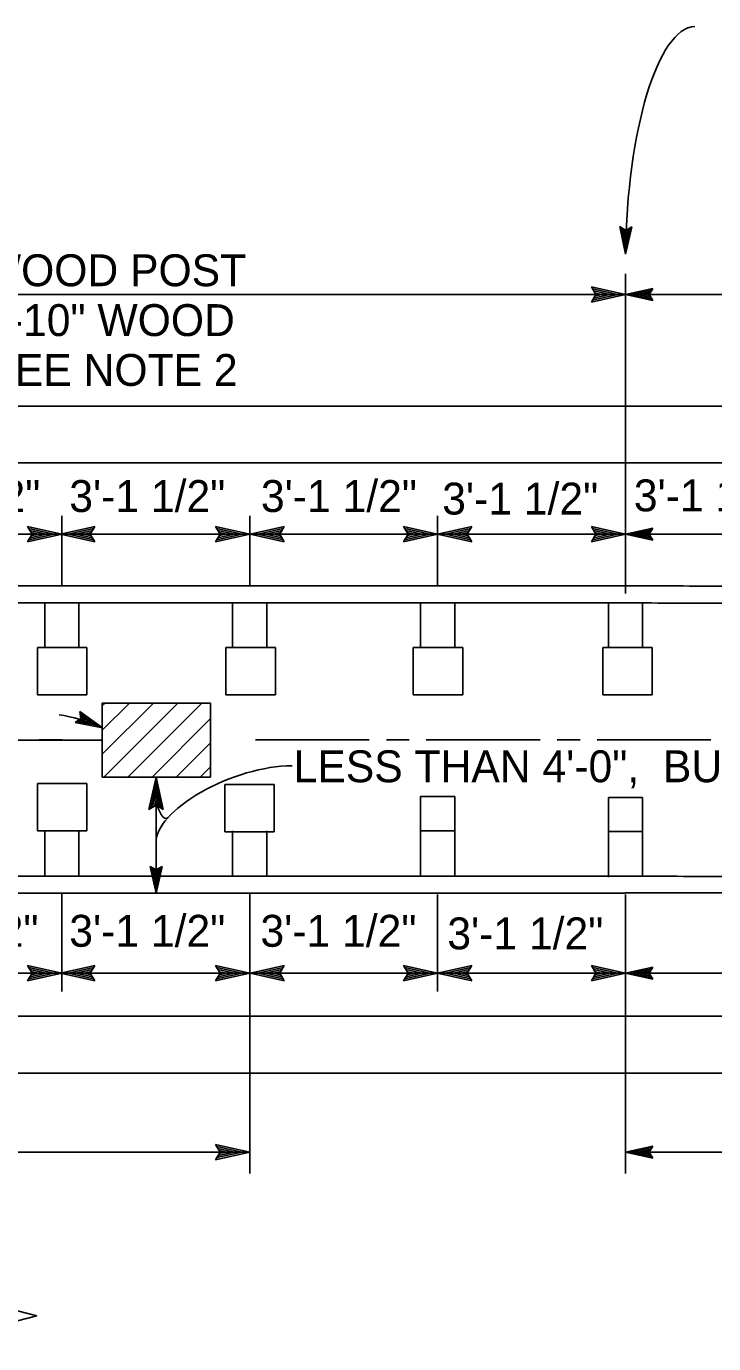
# Model space of a CAD drawing. Extents: x -894 to 866, y -476 to 714.
# Drawn here: x 32.2 to 183.1, y 141.9 to 431.1 of the extents above; entities that cross this region are included whole.
import ezdxf

# ---------------------------------------------------------------- set-up
doc = ezdxf.new("R2010")
doc.units = 0
for name, color, linetype in [('56 Stage 3 Anno', 7, 'Continuous'), ('57 Undefined', 7, 'Continuous'), ('60 Nongeo Data', 7, 'Continuous')]:
    doc.layers.add(name, color=color, linetype=linetype)

msp = doc.modelspace()

# ---------------------------------------------------------------- linework, layer by layer
at = {"layer": '56 Stage 3 Anno'}
for p, q in [((163.72, 381.09), (162.46, 387.11)), ((162.46, 387.11), (162.46, 387.11)), ((162.46, 387.11), (163.78, 386.29)), ((163.73, 382.48), (162.82, 386.87)), ((163.75, 383.85), (163.16, 386.69)), ((163.77, 385.23), (163.52, 386.45)), ((165.13, 387.07), (163.72, 381.09)), ((164.77, 386.86), (163.74, 382.47)), ((164.41, 386.63), (163.75, 383.85)), ((164.06, 386.46), (163.77, 385.23)), ((163.78, 386.29), (165.13, 387.07)), ((165.13, 387.07), (165.13, 387.07)), ((163.72, 381.09), (163.72, 381.09)), ((163.72, 308.26), (163.72, 376.77)), ((163.72, 372.2), (156.22, 373.87)), ((156.22, 373.87), (156.22, 373.87)), ((156.22, 373.87), (157.22, 372.2)), ((161.98, 372.21), (156.51, 373.42)), ((163.72, 372.2), (169.72, 373.53)), ((165.11, 372.21), (169.49, 373.17)), ((169.72, 373.53), (168.92, 372.2)), ((169.72, 373.53), (169.72, 373.53)), ((-84, 372.2), (163.72, 372.2)), ((157.22, 372.2), (156.22, 370.53)), ((156.22, 370.53), (163.72, 372.2)), ((156.22, 370.53), (156.22, 370.53)), ((156.49, 370.97), (162, 372.2)), ((160.27, 372.2), (156.74, 372.98)), ((156.78, 371.42), (160.27, 372.2)), ((157, 371.86), (158.54, 372.2)), ((158.54, 372.2), (157.03, 372.53)), ((163.72, 372.2), (163.72, 372.2)), ((163.72, 372.2), (500.17, 372.2)), ((169.72, 370.86), (163.72, 372.2)), ((163.72, 372.2), (163.72, 372.2)), ((169.5, 371.22), (165.1, 372.2)), ((166.48, 372.2), (169.31, 372.83)), ((169.27, 371.58), (166.48, 372.2)), ((167.86, 372.2), (169.07, 372.47)), ((169.09, 371.93), (167.86, 372.2)), ((168.92, 372.2), (169.72, 370.86)), ((169.72, 370.86), (169.72, 370.86)), ((163.72, 306.57), (163.72, 359.9)), ((39.97, 319.6), (32.47, 321.27)), ((32.47, 321.27), (32.47, 321.27)), ((32.47, 321.27), (33.47, 319.6)), ((39.7, 319.6), (47.2, 321.27)), ((39.97, 308.09), (39.97, 323.65)), ((47.2, 321.27), (46.2, 319.6)), ((47.2, 321.27), (47.2, 321.27)), ((74.72, 319.6), (73.72, 321.28)), ((73.72, 321.28), (73.72, 321.28)), ((73.72, 321.28), (81.22, 319.6)), ((81.22, 308.22), (81.22, 323.65)), ((81.3, 319.6), (88.8, 321.27)), ((88.8, 321.27), (87.8, 319.6)), ((88.8, 321.27), (88.8, 321.27)), ((115.97, 319.6), (114.97, 321.28)), ((114.97, 321.28), (114.97, 321.28)), ((114.97, 321.28), (122.47, 319.6)), ((122.47, 308.26), (122.47, 323.65)), ((122.47, 319.6), (129.97, 321.27)), ((129.97, 321.27), (128.97, 319.6)), ((129.97, 321.27), (129.97, 321.27)), ((157.22, 319.6), (156.22, 321.28)), ((156.22, 321.28), (156.22, 321.28)), ((156.22, 321.28), (163.72, 319.6)), ((39.97, 319.6), (-1.39, 319.6)), ((33.47, 319.6), (32.47, 317.93)), ((32.47, 317.93), (39.97, 319.6)), ((32.74, 318.37), (38.25, 319.6)), ((38.23, 319.61), (32.76, 320.82)), ((36.52, 319.6), (32.99, 320.38)), ((33.03, 318.82), (36.52, 319.6)), ((33.25, 319.26), (34.79, 319.6)), ((34.79, 319.6), (33.28, 319.94)), ((39.7, 319.6), (81.22, 319.6)), ((47.2, 317.93), (39.7, 319.6)), ((39.7, 319.6), (39.7, 319.6)), ((39.97, 319.6), (39.97, 319.6)), ((46.93, 318.37), (41.43, 319.6)), ((41.44, 319.61), (46.91, 320.82)), ((43.15, 319.6), (46.69, 320.38)), ((46.64, 318.82), (43.15, 319.6)), ((44.88, 319.6), (46.39, 319.94)), ((46.42, 319.26), (44.88, 319.6)), ((46.2, 319.6), (47.2, 317.93)), ((81.22, 319.6), (73.72, 317.94)), ((73.72, 317.94), (74.72, 319.6)), ((73.99, 320.84), (79.5, 319.61)), ((79.48, 319.6), (74.01, 318.39)), ((77.77, 319.61), (74.24, 318.83)), ((74.28, 320.39), (77.77, 319.61)), ((74.5, 319.95), (76.04, 319.61)), ((76.04, 319.61), (74.53, 319.27)), ((81.22, 319.6), (81.22, 319.6)), ((81.3, 319.6), (122.47, 319.6)), ((88.8, 317.93), (81.3, 319.6)), ((81.3, 319.6), (81.3, 319.6)), ((88.53, 318.37), (83.02, 319.6)), ((83.04, 319.61), (88.5, 320.82)), ((84.75, 319.6), (88.28, 320.38)), ((88.23, 318.82), (84.75, 319.6)), ((86.48, 319.6), (87.99, 319.94)), ((88.01, 319.26), (86.48, 319.6)), ((87.8, 319.6), (88.8, 317.93)), ((122.47, 319.6), (114.97, 317.94)), ((114.97, 317.94), (115.97, 319.6)), ((115.24, 320.84), (120.75, 319.61)), ((120.73, 319.6), (115.26, 318.39)), ((119.02, 319.61), (115.49, 318.83)), ((115.53, 320.39), (119.02, 319.61)), ((115.75, 319.95), (117.29, 319.61)), ((117.29, 319.61), (115.78, 319.27)), ((122.47, 319.6), (163.72, 319.6)), ((122.47, 319.6), (122.47, 319.6)), ((129.97, 317.93), (122.47, 319.6)), ((122.47, 319.6), (122.47, 319.6)), ((129.7, 318.37), (124.19, 319.6)), ((124.21, 319.61), (129.68, 320.82)), ((125.92, 319.6), (129.45, 320.38)), ((129.41, 318.82), (125.92, 319.6)), ((127.65, 319.6), (129.16, 319.94)), ((129.19, 319.26), (127.65, 319.6)), ((128.97, 319.6), (129.97, 317.93)), ((163.72, 319.6), (156.22, 317.94)), ((156.22, 317.94), (157.22, 319.6)), ((156.49, 320.84), (162, 319.61)), ((161.98, 319.6), (156.51, 318.39)), ((160.27, 319.61), (156.74, 318.83)), ((156.78, 320.39), (160.27, 319.61)), ((157, 319.95), (158.54, 319.61)), ((158.54, 319.61), (157.03, 319.27)), ((163.72, 319.6), (169.72, 320.93)), ((163.72, 319.6), (163.72, 319.6)), ((163.72, 319.6), (205.17, 319.6)), ((169.72, 318.27), (163.72, 319.6)), ((163.72, 319.6), (163.72, 319.6)), ((169.5, 318.62), (165.1, 319.6)), ((165.11, 319.61), (169.49, 320.58)), ((166.48, 319.6), (169.31, 320.23)), ((169.27, 318.98), (166.48, 319.6)), ((167.86, 319.6), (169.07, 319.87)), ((169.09, 319.33), (167.86, 319.6)), ((169.72, 320.93), (168.92, 319.6)), ((168.92, 319.6), (169.72, 318.27)), ((169.72, 320.93), (169.72, 320.93)), ((169.72, 318.27), (169.72, 318.27)), ((32.47, 317.93), (32.47, 317.93)), ((47.2, 317.93), (47.2, 317.93)), ((73.72, 317.94), (73.72, 317.94)), ((88.8, 317.93), (88.8, 317.93)), ((114.97, 317.94), (114.97, 317.94)), ((129.97, 317.93), (129.97, 317.93)), ((156.22, 317.94), (156.22, 317.94)), ((44.15, 279.15), (43.94, 280.69)), ((43.94, 280.69), (43.94, 280.69)), ((43.94, 280.69), (48.93, 277.1)), ((42.89, 278.24), (44.15, 279.15)), ((48.93, 277.1), (42.89, 278.24)), ((42.89, 278.24), (42.89, 278.24)), ((47.65, 277.64), (43.25, 278.48)), ((46.39, 278.19), (43.55, 278.73)), ((45.12, 278.73), (43.9, 278.96)), ((44, 280.28), (47.66, 277.64)), ((44.07, 279.86), (46.39, 278.19)), ((44.1, 279.47), (45.12, 278.73)), ((48.93, 277.1), (48.93, 277.1)), ((-51.55, 274.39), (48.86, 274.39)), ((59.07, 259.18), (60.65, 266.27)), ((60.65, 266.27), (60.65, 240.76)), ((60.65, 266.27), (60.65, 266.27)), ((60.65, 266.27), (62.22, 259.18)), ((90.55, 268.77), (90.42, 268.77)), ((59.49, 259.44), (60.65, 264.64)), ((60.65, 264.62), (61.8, 259.46)), ((59.91, 259.71), (60.65, 263)), ((60.32, 259.92), (60.65, 261.37)), ((60.65, 263), (61.39, 259.67)), ((60.65, 261.37), (60.96, 259.94)), ((60.65, 260.13), (59.07, 259.18)), ((59.07, 259.18), (59.07, 259.18)), ((62.22, 259.18), (60.65, 260.13)), ((62.22, 259.18), (62.22, 259.18)), ((60.65, 240.76), (59.34, 246.67)), ((59.34, 246.67), (59.34, 246.67)), ((59.34, 246.67), (60.65, 245.88)), ((60.65, 242.13), (59.69, 246.44)), ((60.65, 243.48), (60.04, 246.26)), ((60.65, 244.84), (60.39, 246.03)), ((60.65, 245.88), (61.97, 246.67)), ((61.97, 246.67), (60.65, 240.76)), ((61.62, 246.45), (60.65, 242.12)), ((61.26, 246.22), (60.65, 243.48)), ((60.92, 246.05), (60.65, 244.84)), ((61.97, 246.67), (61.97, 246.67)), ((39.97, 240.7), (39.97, 219.18)), ((60.65, 240.76), (60.65, 240.76)), ((81.22, 240.56), (81.22, 179.27)), ((122.47, 240.52), (122.47, 219.18)), ((163.72, 240.48), (163.72, 179.27)), ((39.97, 223.22), (-1.39, 223.22)), ((33.47, 223.22), (32.47, 224.9)), ((32.47, 224.9), (32.47, 224.9)), ((32.47, 224.9), (39.97, 223.22)), ((39.97, 223.22), (32.47, 221.56)), ((32.47, 221.56), (33.47, 223.22)), ((32.74, 224.45), (38.25, 223.22)), ((38.23, 223.22), (32.76, 222.01)), ((36.52, 223.23), (32.99, 222.44)), ((33.03, 224), (36.52, 223.23)), ((33.25, 223.57), (34.79, 223.23)), ((34.79, 223.23), (33.28, 222.89)), ((47.2, 224.9), (39.7, 223.22)), ((39.7, 223.22), (81.22, 223.22)), ((39.7, 223.22), (39.7, 223.22)), ((39.7, 223.22), (47.2, 221.56)), ((39.97, 223.22), (39.97, 223.22)), ((46.93, 224.45), (41.43, 223.22)), ((41.44, 223.22), (46.91, 222.01)), ((46.64, 224), (43.15, 223.23)), ((43.15, 223.23), (46.69, 222.44)), ((46.42, 223.57), (44.88, 223.23)), ((44.88, 223.23), (46.39, 222.89)), ((46.2, 223.22), (47.2, 224.9)), ((47.2, 221.56), (46.2, 223.22)), ((47.2, 224.9), (47.2, 224.9)), ((81.22, 223.22), (73.72, 224.89)), ((73.72, 224.89), (73.72, 224.89)), ((73.72, 224.89), (74.72, 223.22)), ((74.72, 223.22), (73.72, 221.55)), ((73.72, 221.55), (81.22, 223.22)), ((73.99, 221.99), (79.5, 223.22)), ((79.48, 223.23), (74.01, 224.44)), ((77.77, 223.22), (74.24, 224)), ((74.28, 222.44), (77.77, 223.22)), ((74.5, 222.88), (76.04, 223.22)), ((76.04, 223.22), (74.53, 223.55)), ((81.22, 223.22), (81.22, 223.22)), ((88.8, 224.9), (81.3, 223.22)), ((81.3, 223.22), (122.47, 223.22)), ((81.3, 223.22), (81.3, 223.22)), ((81.3, 223.22), (88.8, 221.56)), ((88.53, 224.45), (83.02, 223.22)), ((83.04, 223.22), (88.5, 222.01)), ((88.23, 224), (84.75, 223.23)), ((84.75, 223.23), (88.28, 222.44)), ((88.01, 223.57), (86.48, 223.23)), ((86.48, 223.23), (87.99, 222.89)), ((87.8, 223.22), (88.8, 224.9)), ((88.8, 221.56), (87.8, 223.22)), ((88.8, 224.9), (88.8, 224.9)), ((122.47, 223.22), (114.97, 224.89)), ((114.97, 224.89), (114.97, 224.89)), ((114.97, 224.89), (115.97, 223.22)), ((115.97, 223.22), (114.97, 221.55)), ((114.97, 221.55), (122.47, 223.22)), ((115.24, 221.99), (120.75, 223.22)), ((120.73, 223.23), (115.26, 224.44)), ((119.02, 223.22), (115.49, 224)), ((115.53, 222.44), (119.02, 223.22)), ((115.75, 222.88), (117.29, 223.22)), ((117.29, 223.22), (115.78, 223.55)), ((129.97, 224.9), (122.47, 223.22)), ((122.47, 223.22), (122.47, 223.22)), ((122.47, 223.22), (122.47, 223.22)), ((122.47, 223.22), (129.97, 221.56)), ((122.47, 223.22), (163.72, 223.22)), ((129.7, 224.45), (124.19, 223.22)), ((124.21, 223.22), (129.68, 222.01)), ((129.41, 224), (125.92, 223.23)), ((125.92, 223.23), (129.45, 222.44)), ((129.19, 223.57), (127.65, 223.23)), ((127.65, 223.23), (129.16, 222.89)), ((128.97, 223.22), (129.97, 224.9)), ((129.97, 221.56), (128.97, 223.22)), ((129.97, 224.9), (129.97, 224.9)), ((163.72, 223.22), (156.22, 224.89)), ((156.22, 224.89), (156.22, 224.89)), ((156.22, 224.89), (157.22, 223.22)), ((157.22, 223.22), (156.22, 221.55)), ((156.22, 221.55), (163.72, 223.22)), ((156.49, 221.99), (162, 223.22)), ((161.98, 223.23), (156.51, 224.44)), ((160.27, 223.22), (156.74, 224)), ((156.78, 222.44), (160.27, 223.22)), ((157, 222.88), (158.54, 223.22)), ((158.54, 223.22), (157.03, 223.55)), ((163.72, 223.22), (169.72, 224.55)), ((163.72, 223.22), (163.72, 223.22)), ((163.72, 223.22), (246.5, 223.22)), ((169.72, 221.88), (163.72, 223.22)), ((163.72, 223.22), (163.72, 223.22)), ((169.5, 222.24), (165.1, 223.22)), ((165.11, 223.23), (169.49, 224.19)), ((166.48, 223.22), (169.31, 223.85)), ((169.27, 222.6), (166.48, 223.22)), ((167.86, 223.22), (169.07, 223.49)), ((169.09, 222.95), (167.86, 223.22)), ((169.72, 224.55), (168.92, 223.22)), ((168.92, 223.22), (169.72, 221.88)), ((169.72, 224.55), (169.72, 224.55)), ((32.47, 221.56), (32.47, 221.56)), ((47.2, 221.56), (47.2, 221.56)), ((73.72, 221.55), (73.72, 221.55)), ((88.8, 221.56), (88.8, 221.56)), ((114.97, 221.55), (114.97, 221.55)), ((129.97, 221.56), (129.97, 221.56)), ((156.22, 221.55), (156.22, 221.55)), ((169.72, 221.88), (169.72, 221.88)), ((81.22, 183.96), (73.72, 185.62)), ((73.72, 185.62), (73.72, 185.62)), ((73.72, 185.62), (74.72, 183.96)), ((79.48, 183.97), (74.01, 185.17)), ((163.72, 183.96), (169.72, 185.29)), ((169.72, 185.29), (168.92, 183.96)), ((169.72, 185.29), (169.72, 185.29)), ((-166.5, 183.96), (81.22, 183.96)), ((74.72, 183.96), (73.72, 182.29)), ((73.72, 182.29), (81.22, 183.96)), ((73.72, 182.29), (73.72, 182.29)), ((73.99, 182.73), (79.5, 183.96)), ((77.77, 183.96), (74.24, 184.74)), ((74.28, 183.18), (77.77, 183.96)), ((74.5, 183.61), (76.04, 183.96)), ((76.04, 183.96), (74.53, 184.29)), ((81.22, 183.96), (81.22, 183.96)), ((163.72, 183.96), (500.17, 183.96)), ((169.72, 182.62), (163.72, 183.96)), ((163.72, 183.96), (163.72, 183.96)), ((169.5, 182.98), (165.1, 183.96)), ((165.11, 183.96), (169.49, 184.93)), ((166.48, 183.96), (169.31, 184.59)), ((169.27, 183.34), (166.48, 183.96)), ((167.86, 183.96), (169.07, 184.23)), ((169.09, 183.68), (167.86, 183.96)), ((168.92, 183.96), (169.72, 182.62)), ((169.72, 182.62), (169.72, 182.62))]:
    msp.add_line(p, q, dxfattribs=at)
for points in [[(39.99, 274.48), (34.99, 274.48)], [(107.47, 274.48), (82.47, 274.48)], [(116.22, 274.48), (111.22, 274.48)], [(144.97, 274.48), (119.97, 274.48)], [(153.72, 274.48), (148.72, 274.48)], [(182.47, 274.48), (157.47, 274.48)]]:
    msp.add_lwpolyline(points, dxfattribs=at)
for centre, major_axis, ratio, start_param, end_param in [((178.38, 381.65), (-0.81, -49.43), 0.296326, 3.160398, 4.728565), ((53.74, 258.77), (25.16, -18.47), 0.433332, 2.061993, 2.453747), ((80.11, 257.82), (-19.22, -7.29), 0.425427, 3.994716, 6.13846), ((62.25, 263.93), (-0.66, 6.72), 0.300944, 1.975611, 3.331269)]:
    msp.add_ellipse(centre, major_axis=major_axis, ratio=ratio, start_param=start_param, end_param=end_param, dxfattribs=at)
at = {"layer": '60 Nongeo Data'}
for p, q in [((-597.54, 347.73), (594.94, 347.73)), ((-597.54, 335.23), (594.94, 335.23)), ((26.22, 308.26), (163.72, 308.26)), ((26.22, 304.51), (163.72, 304.51)), ((36.22, 294.71), (36.22, 304.51)), ((43.72, 294.71), (43.72, 304.51)), ((77.47, 294.71), (77.47, 304.51)), ((84.97, 294.71), (84.97, 304.51)), ((118.72, 294.71), (118.72, 304.51)), ((126.22, 294.71), (126.22, 304.51)), ((159.97, 294.71), (159.97, 304.51)), ((167.47, 294.71), (167.47, 304.51)), ((45.49, 294.71), (34.62, 294.71)), ((34.62, 294.71), (34.62, 284.33)), ((45.49, 284.33), (45.49, 294.71)), ((86.85, 294.71), (75.98, 294.71)), ((75.98, 294.71), (75.98, 284.33)), ((86.85, 284.33), (86.85, 294.71)), ((127.97, 294.71), (117.1, 294.71)), ((117.1, 294.71), (117.1, 284.33)), ((127.97, 284.33), (127.97, 294.71)), ((169.57, 294.71), (158.7, 294.71)), ((158.7, 294.71), (158.7, 284.33)), ((169.57, 284.33), (169.57, 294.71)), ((34.62, 284.33), (45.49, 284.33)), ((75.98, 284.33), (86.85, 284.33)), ((117.1, 284.33), (127.97, 284.33)), ((158.7, 284.33), (169.57, 284.33)), ((72.61, 282.52), (48.86, 282.52)), ((48.86, 282.52), (48.86, 266.27)), ((72.61, 266.27), (72.61, 282.52)), ((48.86, 266.27), (72.61, 266.27)), ((45.49, 264.89), (34.62, 264.89)), ((34.62, 264.89), (34.62, 254.51)), ((45.49, 254.51), (45.49, 264.89)), ((86.61, 264.65), (75.74, 264.65)), ((75.74, 264.65), (75.74, 254.27)), ((86.61, 254.27), (86.61, 264.65)), ((118.72, 254.51), (118.72, 262.01)), ((118.72, 262.01), (126.22, 262.01)), ((126.22, 262.01), (126.22, 254.51)), ((159.97, 254.32), (159.97, 261.82)), ((159.97, 261.82), (167.47, 261.82)), ((167.47, 261.82), (167.47, 254.32)), ((34.62, 254.51), (45.49, 254.51)), ((36.22, 254.51), (36.22, 244.51)), ((43.72, 254.51), (43.72, 244.51)), ((77.47, 254.51), (77.47, 244.51)), ((84.97, 254.51), (84.97, 244.51)), ((118.72, 254.51), (118.72, 244.51)), ((126.22, 254.51), (118.72, 254.51)), ((126.22, 254.51), (126.22, 244.51)), ((75.74, 254.27), (86.61, 254.27)), ((167.47, 254.32), (159.97, 254.32)), ((159.97, 254.32), (159.97, 244.32)), ((167.47, 254.32), (167.47, 244.63)), ((26.22, 244.51), (163.72, 244.51)), ((26.22, 240.76), (163.72, 240.76)), ((-597.54, 213.79), (594.94, 213.79)), ((-597.54, 201.29), (594.94, 201.29)), ((34.51, 148.04), (10.6, 154.18)), ((10.61, 141.9), (34.51, 148.04))]:
    msp.add_line(p, q, dxfattribs=at)
for points in [[(48.86, 271.27), (60.11, 282.52)], [(48.86, 276.58), (54.8, 282.52)], [(48.86, 281.88), (49.5, 282.52)], [(49.16, 266.27), (65.41, 282.52)], [(54.46, 266.27), (70.71, 282.52)], [(59.77, 266.27), (72.61, 279.11)], [(65.07, 266.27), (72.61, 273.81)], [(70.37, 266.27), (72.61, 268.51)]]:
    msp.add_lwpolyline(points, dxfattribs=at)
for points in [[(163.72, 308.26), (337.27, 307.8), (498.56, 303.93)], [(163.72, 304.51), (337.23, 304.04), (495.66, 300.21)], [(163.72, 244.51), (337.09, 244.08), (495.48, 247.91)], [(163.72, 240.84), (337.07, 240.83), (495.56, 244.66)]]:
    msp.add_open_spline(points, degree=2, dxfattribs=at)

# ---------------------------------------------------------------- texts
at = {"layer": '57 Undefined'}
for s, p in [('10" x 10" x 8\'-0" WOOD POST', (-46.28, 374.03)), ('WITH 8" x 8" x 1\'-10" WOOD', (-41.99, 363.09)), ('BLOCKS, SEE NOTE 2', (-19.76, 352.15)), ('3\'-1 1/2"', (1, 324.47)), ('3\'-1 1/2"', (41.61, 324.47)), ('3\'-1 1/2"', (83.68, 324.47)), ('3\'-1 1/2"', (123.47, 323.91)), ('3\'-1 1/2"', (165.54, 324.61)), ('LESS THAN 4\'-0",  BUT NOT LESS THAN 2\'-3".  SEE NOTES 3 AND 4.', (90.86, 265.14)), ('3\'-1 1/2"', (0.6, 229.03)), ('3\'-1 1/2"', (41.61, 229.03)), ('3\'-1 1/2"', (83.57, 229.03)), ('3\'-1 1/2"', (124.59, 228.46))]:
    msp.add_text(s, height=7, dxfattribs=at).set_placement(p)

doc.saveas('drawing.dxf')
